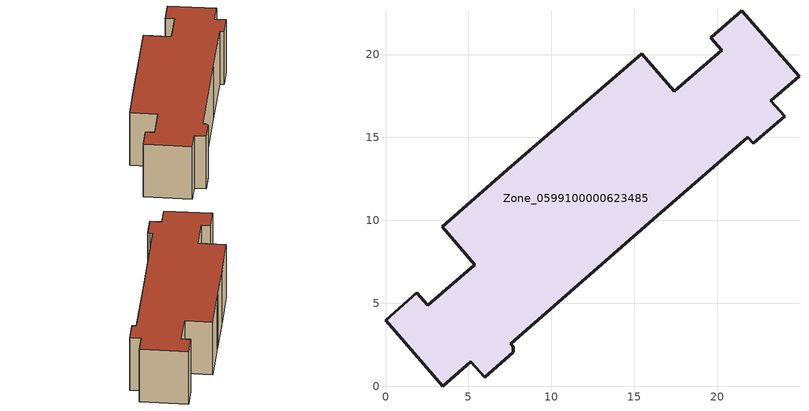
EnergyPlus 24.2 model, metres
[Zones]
Zone_0599100000623485
 floor ground (C_G): 21.84,15.01 16.39,10.29 7.54,2.57 7.71,2.38 7.7,2.04 5.98,0.54 5.15,1.48 3.45,0 0,3.97 1.89,5.63 2.55,4.87 5.39,7.34 3.42,9.61 7.35,13.04 11.12,16.3 11.49,16.64 15.46,20.06 17.42,17.8 20.26,20.26 19.6,21.01 21.49,22.64 24.93,18.68 23.22,17.2 24.06,16.28 22.17,14.65 z0
 wall outside (C_F): 22.17,14.65 24.06,16.28 23.22,17.2 24.93,18.68 21.49,22.64 19.6,21.01 20.26,20.26 17.42,17.8 15.46,20.06 11.49,16.64 11.12,16.3 7.35,13.04 3.42,9.61 5.39,7.34 2.55,4.87 1.89,5.63 0,3.97 3.45,0 5.15,1.48 5.98,0.54 7.7,2.04 7.71,2.38 7.54,2.57 16.39,10.29 21.84,15.01 22.17,14.65 z0:6.5
 roof outside (C_R): 7.71,2.38 7.54,2.57 16.39,10.29 21.84,15.01 22.17,14.65 24.06,16.28 23.22,17.2 24.93,18.68 21.49,22.64 19.6,21.01 20.26,20.26 17.42,17.8 15.46,20.06 11.49,16.64 11.12,16.3 7.35,13.04 3.42,9.61 5.39,7.34 2.55,4.87 1.89,5.63 0,3.97 3.45,0 5.15,1.48 5.98,0.54 7.7,2.04 z6.5
[BUILDING]
Pand.0599100000623485: North Axis=0; Terrain=City; Loads Convergence Tolerance Value=0.04; Temperature Convergence Tolerance Value=0.4; Solar Distribution=FullExterior; Maximum Number of Warmup Days=25; Minimum Number of Warmup Days=1
[Site:Location]
Rotterdam.The.Hague.AP_ZH_NLD Design_Conditions: Latitude=51.96; Longitude=4.45; Time Zone=1; Elevation=-4.5
[SITE:GROUNDTEMPERATURE:BUILDINGSURFACE]
18, 18, 18, 18, 18, 18, 18, 18, 18, 18, 18, 18
[MATERIAL] Thermal Absorptance=0.9; Solar Absorptance=0.7; Visible Absorptance=0.7
Name | Roughness | Thickness | Conductivity | Density | Specific Heat
G.TC.1946 | MediumSmooth | 0.15 | 1 | 540 | 1210
F.TC.1946 | Rough | 0.3 | 0.857143 | 1920 | 840
R.TC.1946 | MediumRough | 0.2 | 0.909091 | 1500 | 1000
[CONSTRUCTION]
C_G: G.TC.1946
C_F: F.TC.1946
C_R: R.TC.1946
[ZONE]
Zone_0599100000623485: Type=1; Multiplier=1; Ceiling Height=Autocalculate; Volume=Autocalculate; Floor Area=autocalculate; Part of Total Floor Area=Yes
[ZONEINFILTRATION:DESIGNFLOWRATE]
Infil_Zone_0599100000623485: Zone or ZoneList or Space or SpaceList=Zone_0599100000623485; Schedule=AlwaysOn; Design Flow Rate Calculation Method=Flow/Area; Flow Rate per Floor Area=0.003; Constant Term Coefficient=1; Temperature Term Coefficient=0; Velocity Term Coefficient=0; Velocity Squared Term Coefficient=0
[HVACTEMPLATE:ZONE:IDEALLOADSAIRSYSTEM]
Zone_0599100000623485: Maximum Heating Supply Air Temperature=50; Minimum Cooling Supply Air Temperature=13; Maximum Heating Supply Air Humidity Ratio=0.0156; Minimum Cooling Supply Air Humidity Ratio=0.0077; Heating Limit=NoLimit; Cooling Limit=NoLimit; Dehumidification Control Type=ConstantSensibleHeatRatio; Cooling Sensible Heat Ratio=0.7; Dehumidification Setpoint=60; Humidification Control Type=None; Humidification Setpoint=30; Outdoor Air Method=None; Outdoor Air Flow Rate per Person=0.00944; Outdoor Air Flow Rate per Zone Floor Area=0; Outdoor Air Flow Rate per Zone=0; Demand Controlled Ventilation Type=None; Outdoor Air Economizer Type=NoEconomizer; Heat Recovery Type=None; Sensible Heat Recovery Effectiveness=0.7; Latent Heat Recovery Effectiveness=0.65
[ZONECONTROL:THERMOSTAT]
ThermostatControl_Zone_0599100000623485: Zone or ZoneList=Zone_0599100000623485; Control Type Schedule=DualSetpointControlType; Control 1=Thermostat_Zone_0599100000623485; Temperature Difference Between Cutout And Setpoint=0
[THERMOSTATSETPOINT:DUALSETPOINT]
Thermostat_Zone_0599100000623485: Heating Setpoint Temperature Schedule=HeatingSetpoint_Zone_0599100000623485; Cooling Setpoint Temperature Schedule=CoolingSetpoint_Zone_0599100000623485
[SCHEDULE:COMPACT]
HeatingSetpoint_Zone_0599100000623485: Through: 12/31, For: AllDays, Until: 24:00, 21
CoolingSetpoint_Zone_0599100000623485: Through: 12/31, For: AllDays, Until: 24:00, 24
DualSetpointControlType: Through: 12/31, For: AllDays, Until: 24:00, 4
AlwaysOn: Through: 12/31, For: AllDays, Until: 24:00, 1
